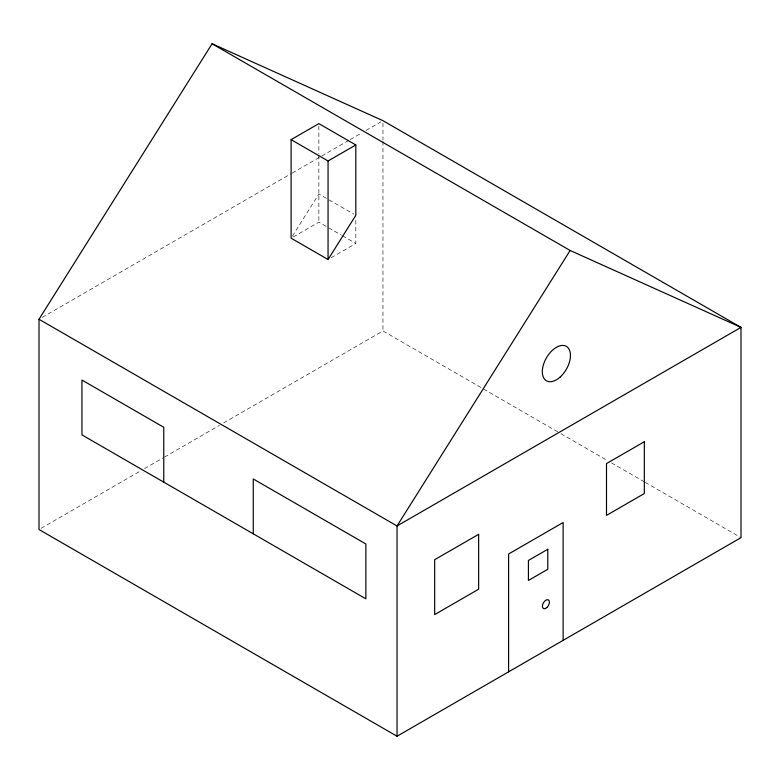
<?xml version="1.0" encoding="UTF-8"?>
<svg xmlns="http://www.w3.org/2000/svg" width="780" height="780" viewBox="0 0 780 780"><rect width="100%" height="100%" fill="white"/><g stroke="black" fill="none" stroke-linecap="round" stroke-linejoin="round"><path stroke-width="0.58" stroke-dasharray="3.9 2.92" d="M292.402 236.125L318.864 193.996L353.759 214.149M42.169 317.431L291.164 173.667M292.227 173.062L320.707 156.614M321.769 156L349.196 140.166M350.259 139.552L361.861 132.853M366.083 130.416L380.854 121.894M293.163 236.993L318.864 222.154L341.445 235.189M331.139 257.731L355.816 243.487L355.816 218.849M41.106 528.304L140.293 471.052M144.514 468.614L163.498 457.645M164.56 457.041L219.424 425.363M223.645 422.926L382.96 330.944L559.874 433.085M342.469 235.784L355.816 243.487M560.927 433.69L607.259 460.444M611.471 462.872L644.124 481.718M645.177 482.323L741 537.654M382.96 123.103L382.96 140.117M382.96 141.336L382.96 330.944M318.864 126.048L318.864 153.962M318.864 155.171L318.864 222.154"/><path stroke-width="1.17" d="M39 319.254L212.092 43.758L382.96 120.676L741 327.385L741 537.654L397.04 736.242L39 529.523L39 319.254L397.04 525.964L741 327.385L570.131 250.477L212.092 43.758M328.058 259.516L355.816 215.329L355.816 144.953L318.864 123.62L291.106 139.649L291.106 238.183L328.058 259.516L328.058 160.982L291.106 139.649M570.131 250.477L397.04 525.964L397.04 736.242M328.058 160.982L355.816 144.953M563.131 640.341L563.131 522.512L508.589 554.005L508.589 671.833M253.266 533.812L253.266 478.959L365.859 543.972L365.859 598.825L81.949 434.909L81.949 380.055L163.761 427.294L163.761 482.147M478.647 534.319L434.665 559.708L434.665 614.591L478.647 589.192L478.647 534.319M644.329 441.733L606.499 463.573L606.499 515.375L644.329 493.535L644.329 441.733M547.774 549.276L528.421 560.45L528.421 580.447L547.774 569.273L547.774 549.276M560.03 377.169A19.91 11.495 -60 0 0 566.338 346.34A19.91 11.495 -60 0 0 542.792 367.224A19.91 11.495 -60 0 0 560.03 377.169M546.829 607.61A4.972 2.876 -60 0 0 548.408 599.908A4.972 2.876 -60 0 0 542.519 605.124A4.972 2.876 -60 0 0 546.829 607.61"/></g></svg>
